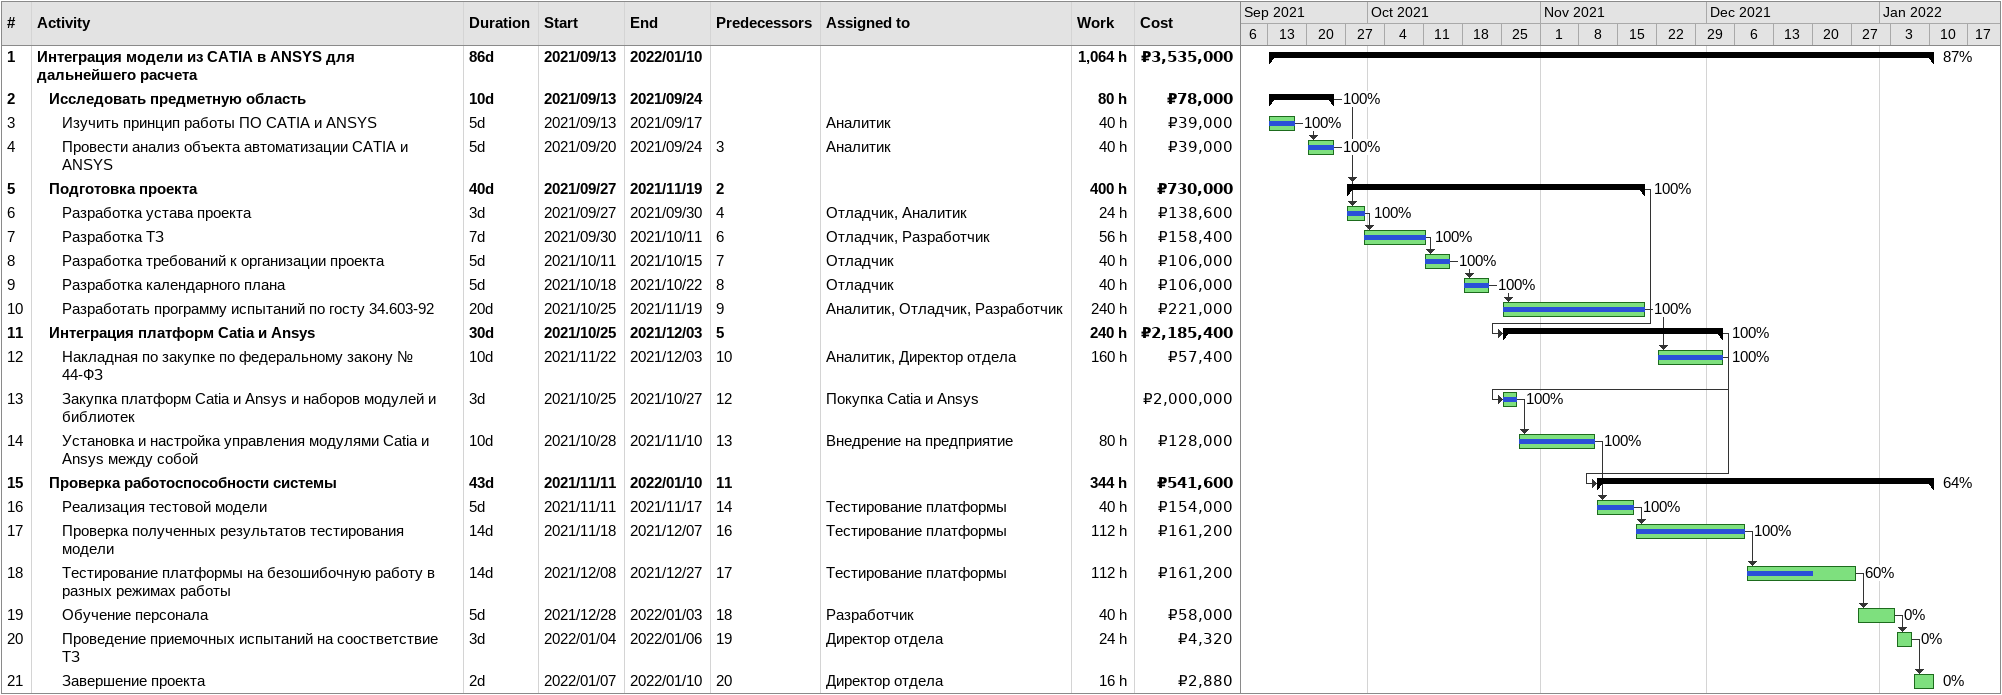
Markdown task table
| ID | Level | Task | Duration | Start | Finish | Predecessors | Resources | % complete | Work (h) | Cost (₽) |
|---|---|---|---|---|---|---|---|---|---|---|
| 1 | 1 | **Интеграция модели из CATIA в ANSYS для дальнейшего расчета** | 86d | 2021-09-13 | 2022-01-10 |  |  | 87 | 1064 | 3535000 |
| 2 | 2 | **Исследовать предметную область** | 10d | 2021-09-13 | 2021-09-24 |  |  | 100 | 80 | 78000 |
| 3 | 3 | Изучить принцип работы ПО CATIA и ANSYS | 5d | 2021-09-13 | 2021-09-17 |  | Аналитик | 100 | 40 | 39000 |
| 4 | 3 | Провести анализ объекта автоматизации CATIA и ANSYS | 5d | 2021-09-20 | 2021-09-24 | 3 | Аналитик | 100 | 40 | 39000 |
| 5 | 2 | **Подготовка проекта** | 40d | 2021-09-27 | 2021-11-19 | 2 |  | 100 | 400 | 730000 |
| 6 | 3 | Разработка устава проекта | 3d | 2021-09-27 | 2021-09-30 | 4 | Отладчик, Аналитик | 100 | 24 | 138600 |
| 7 | 3 | Разработка ТЗ | 7d | 2021-09-30 | 2021-10-11 | 6 | Отладчик, Разработчик | 100 | 56 | 158400 |
| 8 | 3 | Разработка требований к организации проекта | 5d | 2021-10-11 | 2021-10-15 | 7 | Отладчик | 100 | 40 | 106000 |
| 9 | 3 | Разработка календарного плана | 5d | 2021-10-18 | 2021-10-22 | 8 | Отладчик | 100 | 40 | 106000 |
| 10 | 3 | Разработать программу испытаний по госту 34.603-92 | 20d | 2021-10-25 | 2021-11-19 | 9 | Аналитик, Отладчик, Разработчик | 100 | 240 | 221000 |
| 11 | 2 | **Интеграция платформ Catia и Ansys** | 30d | 2021-10-25 | 2021-12-03 | 5 |  | 100 | 240 | 2185400 |
| 12 | 3 | Накладная по закупке по федеральному закону № 44-ФЗ | 10d | 2021-11-22 | 2021-12-03 | 10 | Аналитик, Директор отдела | 100 | 160 | 57400 |
| 13 | 3 | Закупка платформ Catia и Ansys и наборов модулей и библиотек | 3d | 2021-10-25 | 2021-10-27 | 12 | Покупка Catia и Ansys | 100 |  | 2000000 |
| 14 | 3 | Установка и настройка управления модулями Catia и Ansys между собой | 10d | 2021-10-28 | 2021-11-10 | 13 | Внедрение на предприятие | 100 | 80 | 128000 |
| 15 | 2 | **Проверка работоспособности системы** | 43d | 2021-11-11 | 2022-01-10 | 11 |  | 64 | 344 | 541600 |
| 16 | 3 | Реализация тестовой модели | 5d | 2021-11-11 | 2021-11-17 | 14 | Тестирование платформы | 100 | 40 | 154000 |
| 17 | 3 | Проверка полученных результатов тестирования модели | 14d | 2021-11-18 | 2021-12-07 | 16 | Тестирование платформы | 100 | 112 | 161200 |
| 18 | 3 | Тестирование платформы на безошибочную работу в разных режимах работы | 14d | 2021-12-08 | 2021-12-27 | 17 | Тестирование платформы | 60 | 112 | 161200 |
| 19 | 3 | Обучение персонала | 5d | 2021-12-28 | 2022-01-03 | 18 | Разработчик | 0 | 40 | 58000 |
| 20 | 3 | Проведение приемочных испытаний на соостветствие ТЗ | 3d | 2022-01-04 | 2022-01-06 | 19 | Директор отдела | 0 | 24 | 4320 |
| 21 | 3 | Завершение проекта | 2d | 2022-01-07 | 2022-01-10 | 20 | Директор отдела | 0 | 16 | 2880 |
